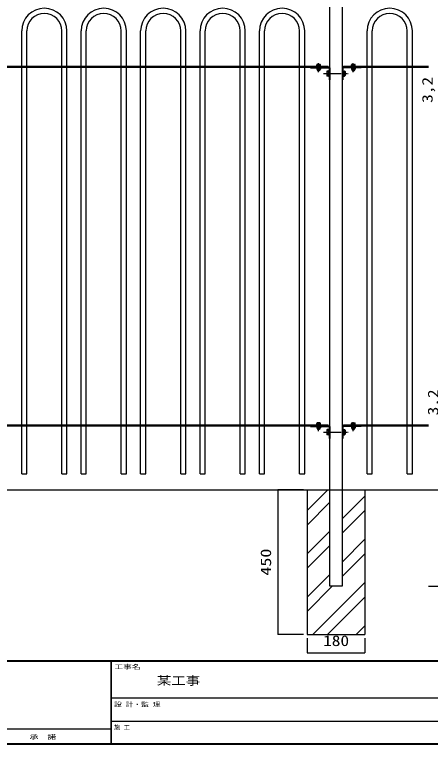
# Model space of a CAD drawing. Units: millimetres, scale not verified. Extents: x -209 to 200, y -148 to 137.
# Drawn here: x -59.9 to 47.9, y -147.5 to 41.9 of the extents above; entities that cross this region are included whole.
import ezdxf
from ezdxf.enums import TextEntityAlignment as Align

# ---------------------------------------------------------------- set-up
doc = ezdxf.new("R2010")
doc.units = ezdxf.units.MM
doc.linetypes.add('CHAIN', pattern=[18.5, 12, -1.5, 3.5, -1.5])
doc.linetypes.add('DASHED_SPACED', pattern=[12, 6, -6])
for name, color, linetype, lineweight in [('0-0', 6, 'Continuous', 25), ('0-1_0', 6, 'Continuous', 25), ('0-2_補助', 5, 'Continuous', 25), ('0-3_縦格子', 6, 'Continuous', 25), ('0-4_横桟', 2, 'Continuous', 25), ('0-5_支柱', 60, 'Continuous', 25), ('0-6_下地', 32, 'Continuous', 25), ('0-7_寸法', 3, 'Continuous', 25), ('0-8_寸法線', 3, 'Continuous', 25), ('0-9_GL', 4, 'Continuous', 25), ('0-A_ｾﾝﾀｰ', 1, 'CHAIN', 25)]:
    doc.layers.add(name, color=color, linetype=linetype, lineweight=lineweight)
doc.styles.add('ＭＳ ゴシック', font='')
doc.styles.add('ＭＳ 明朝', font='')
doc.styles.get('ＭＳ ゴシック').set_extended_font_data('MS Gothic')
doc.styles.get('ＭＳ 明朝').set_extended_font_data('MS Mincho')

# ---------------------------------------------------------------- blocks, each defined once
blk = doc.blocks.new('A$C54DE35E0')
at = {"layer": '0-1_0'}
for p, q in [((0, -368.5), (556.725, -368.5)), ((0.2, -368.7), (556.525, -368.7)), ((235.906, -368.5), (235.906, -399)), ((236.106, -368.5), (236.106, -399)), ((236.106, -382), (541.973, -382)), ((236.106, -390.5), (386.973, -390.5)), ((236.106, -393.5), (0, -393.5)), ((556.525, -398.8), (0.2, -398.8))]:
    blk.add_line(p, q, dxfattribs=at)
blk.add_lwpolyline([(556.725, -399), (0, -399), (0, 0)], dxfattribs=at)
at = {"layer": '0-1_0', "style": 'ＭＳ 明朝'}
for s, width, p in [('工事名\u3000', 1.4, (237.229, -372.052)), ('設 計・監 理  ', 1.25, (237.116, -385.753)), ('承  諾', 1.45, (206.325, -397.561))]:
    blk.add_text(s, height=1.613, dxfattribs=dict(at, width=width)).set_placement(p, align=Align.BOTTOM_LEFT)
blk.add_text('施 工  ', height=1.613, dxfattribs=at).set_placement((237.116, -394.104), align=Align.BOTTOM_LEFT)
blk = doc.blocks.new('XX1')
at = {"layer": '0-9_GL'}
for p, q in [((4959.34, -2584.07), (5023.64, -2519.78)), ((5068.34, -2519.98), (5068.54, -2519.78)), ((5068.34, -2609.78), (5139.34, -2538.78)), ((4959.34, -2628.98), (5030.34, -2557.98)), ((5068.34, -2654.68), (5139.34, -2583.68)), ((4959.34, -2718.78), (5030.34, -2647.78)), ((5068.34, -2744.48), (5139.34, -2673.48)), ((4959.34, -2763.68), (5030.34, -2692.68)), ((5068.34, -2789.38), (5139.34, -2718.38)), ((4959.34, -2853.48), (5030.34, -2782.48)), ((4977.75, -2969.78), (5139.34, -2808.19)), ((4959.34, -2898.38), (5037.95, -2819.78)), ((5022.65, -2969.78), (5139.34, -2853.09)), ((5112.45, -2969.78), (5139.34, -2942.89))]:
    blk.add_line(p, q, dxfattribs=at)
blk = doc.blocks.new('filled_dot')
at = {"color": 0, "linetype": 'Continuous', "lineweight": -2, "const_width": 1.25}
blk.add_lwpolyline([(-0.625, 0, 1), (0.625, 0, 1)], format="xyb", close=True, dxfattribs=at)
blk = doc.blocks.new('Viewport_NO.1')
at = {"layer": '0-2_補助'}
for p in [(5072.54, -2350.78), (5069.34, -2353.98)]:
    blk.add_line(p, (5069.34, -2350.78), dxfattribs=at)
at = {"layer": '0-3_縦格子'}
for p, q in [((4071.39, -2469.78), (4071.39, -1090.23)), ((4087.29, -2469.78), (4087.29, -1090.23)), ((4196.39, -2469.78), (4196.39, -1090.23)), ((4212.29, -2469.78), (4212.29, -1090.23)), ((4256.39, -2469.78), (4256.39, -1090.23)), ((4272.29, -2469.78), (4272.29, -1090.23)), ((4381.39, -2469.78), (4381.39, -1090.23)), ((4397.29, -2469.78), (4397.29, -1090.23)), ((4441.39, -2469.78), (4441.39, -1090.23)), ((4457.29, -2469.78), (4457.29, -1090.23)), ((4566.39, -2469.78), (4566.39, -1090.23)), ((4582.29, -2469.78), (4582.29, -1090.23)), ((4626.39, -2469.78), (4626.39, -1090.23)), ((4642.29, -2469.78), (4642.29, -1090.23)), ((4751.39, -2469.78), (4751.39, -1090.23)), ((4767.29, -2469.78), (4767.29, -1090.23)), ((4811.39, -2469.78), (4811.39, -1090.23)), ((4827.29, -2469.78), (4827.29, -1090.23)), ((4936.39, -2469.78), (4936.39, -1090.23)), ((4952.29, -2469.78), (4952.29, -1090.23)), ((5146.39, -2469.78), (5146.39, -1090.23)), ((5162.29, -2469.78), (5162.29, -1090.23)), ((5271.39, -2469.78), (5271.39, -1090.23)), ((5287.29, -2469.78), (5287.29, -1090.23)), ((4071.39, -2469.78), (4087.29, -2469.78)), ((4196.39, -2469.78), (4212.29, -2469.78)), ((4256.39, -2469.78), (4272.29, -2469.78)), ((4381.39, -2469.78), (4397.29, -2469.78)), ((4441.39, -2469.78), (4457.29, -2469.78)), ((4566.39, -2469.78), (4582.29, -2469.78)), ((4626.39, -2469.78), (4642.29, -2469.78)), ((4751.39, -2469.78), (4767.29, -2469.78)), ((4811.39, -2469.78), (4827.29, -2469.78)), ((4936.39, -2469.78), (4952.29, -2469.78)), ((5146.39, -2469.78), (5162.29, -2469.78)), ((5271.39, -2469.78), (5287.29, -2469.78))]:
    blk.add_line(p, q, dxfattribs=at)
for centre, radius in [((4141.84, -1090.23), 70.45), ((4326.84, -1090.23), 70.45), ((4511.84, -1090.23), 70.45), ((4696.84, -1090.23), 70.45), ((4881.84, -1090.23), 70.45), ((5216.84, -1090.23), 70.45), ((4141.84, -1090.23), 54.55), ((4326.84, -1090.23), 54.55), ((4511.84, -1090.23), 54.55), ((4696.84, -1090.23), 54.55), ((4881.84, -1090.23), 54.55), ((5216.84, -1090.23), 54.55)]:
    blk.add_arc(centre, radius, 0, 180, dxfattribs=at)
at = {"layer": '0-4_横桟'}
for p, q in [((3073.34, -1199.78), (5025.34, -1199.78)), ((3073.34, -1202.98), (5025.34, -1202.98)), ((5025.34, -1202.98), (5025.34, -1199.78)), ((5073.34, -1199.78), (5337.29, -1199.78)), ((5073.34, -1202.98), (5073.34, -1199.78)), ((5073.34, -1202.98), (5337.29, -1202.98)), ((3073.34, -2316.58), (5025.34, -2316.58)), ((5025.34, -2319.78), (5025.34, -2316.58)), ((5073.34, -2316.58), (5337.29, -2316.58)), ((5073.34, -2319.78), (5073.34, -2316.58)), ((3073.34, -2319.78), (5025.34, -2319.78)), ((5073.34, -2319.78), (5337.29, -2319.78))]:
    blk.add_line(p, q, dxfattribs=at)
at = {"layer": '0-5_支柱'}
blk.add_lwpolyline([(5030.34, -1009.78), (5068.34, -1009.78), (5068.34, -2819.78), (5030.34, -2819.78)], close=True, dxfattribs=at)
at = {"layer": '0-6_下地'}
for p, q in [((4970.34, -1205.18), (4970.34, -1202.98)), ((4970.34, -1202.98), (5028.14, -1202.98)), ((5001.94, -1198.58), (4988.74, -1198.58)), ((5001.94, -1198.58), (4988.74, -1198.58)), ((4988.74, -1199.78), (4988.74, -1198.58)), ((5001.94, -1199.78), (4988.74, -1199.78)), ((4989.44, -1198.58), (4989.44, -1195.47)), ((5001.24, -1198.58), (4989.44, -1198.58)), ((4999.76, -1194.39), (4990.92, -1194.39)), ((4992.4, -1198.58), (4992.4, -1195.47)), ((4998.29, -1198.58), (4998.29, -1195.47)), ((5001.24, -1198.58), (5001.24, -1195.47)), ((5001.94, -1199.78), (5001.94, -1198.58)), ((5128.34, -1202.98), (5070.54, -1202.98)), ((5096.74, -1198.58), (5109.94, -1198.58)), ((5096.74, -1198.58), (5109.94, -1198.58)), ((5096.74, -1199.78), (5096.74, -1198.58)), ((5096.74, -1199.78), (5109.94, -1199.78)), ((5097.44, -1198.58), (5097.44, -1195.47)), ((5097.44, -1198.58), (5109.24, -1198.58)), ((5098.92, -1194.39), (5107.76, -1194.39)), ((5100.4, -1198.58), (5100.4, -1195.47)), ((5106.29, -1198.58), (5106.29, -1195.47)), ((5109.24, -1198.58), (5109.24, -1195.47)), ((5109.94, -1199.78), (5109.94, -1198.58)), ((5128.34, -1205.18), (5128.34, -1202.98)), ((4970.34, -1205.18), (5028.14, -1205.18)), ((4988.74, -1206.38), (4988.74, -1205.18)), ((5001.94, -1205.18), (4988.74, -1205.18)), ((5001.94, -1206.38), (4988.74, -1206.38)), ((4989.44, -1206.38), (4989.44, -1209.49)), ((4989.97, -1206.38), (5000.72, -1206.38)), ((4999.76, -1210.56), (4990.92, -1210.56)), ((4992.34, -1210.56), (4992.34, -1213.48)), ((4992.34, -1213.48), (4992.94, -1214.98)), ((4992.4, -1206.38), (4992.4, -1209.49)), ((4998.29, -1206.38), (4998.29, -1209.49)), ((4998.34, -1210.56), (4998.34, -1213.48)), ((5001.24, -1206.38), (5001.24, -1209.49)), ((5001.94, -1206.38), (5001.94, -1205.18)), ((5020.96, -1217.08), (5020.96, -1228.87)), ((5026.54, -1215.12), (5022.39, -1215.12)), ((5026.54, -1219.05), (5022.39, -1219.05)), ((5026.54, -1226.9), (5022.39, -1226.9)), ((5026.54, -1214.18), (5026.54, -1231.78)), ((5026.54, -1214.18), (5026.54, -1231.78)), ((5028.14, -1214.18), (5026.54, -1214.18)), ((5026.54, -1215.12), (5026.54, -1230.84)), ((5028.14, -1205.18), (5028.14, -1242.98)), ((5028.14, -1214.18), (5028.14, -1231.78)), ((5030.34, -1205.18), (5030.34, -1242.98)), ((5068.34, -1205.18), (5068.34, -1242.98)), ((5128.34, -1205.18), (5070.54, -1205.18)), ((5070.54, -1205.18), (5070.54, -1242.98)), ((5070.54, -1214.18), (5072.14, -1214.18)), ((5070.54, -1214.18), (5070.54, -1231.78)), ((5072.14, -1214.18), (5072.14, -1231.78)), ((5072.14, -1214.18), (5072.14, -1231.78)), ((5072.14, -1215.12), (5072.14, -1230.84)), ((5072.14, -1215.12), (5076.29, -1215.12)), ((5072.14, -1219.05), (5076.29, -1219.05)), ((5072.14, -1226.9), (5076.29, -1226.9)), ((5077.72, -1217.08), (5077.72, -1228.87)), ((5096.74, -1206.38), (5096.74, -1205.18)), ((5096.74, -1205.18), (5109.94, -1205.18)), ((5096.74, -1206.38), (5109.94, -1206.38)), ((5097.44, -1206.38), (5097.44, -1209.49)), ((5108.72, -1206.38), (5097.97, -1206.38)), ((5098.92, -1210.56), (5107.76, -1210.56)), ((5100.34, -1210.56), (5100.34, -1213.48)), ((5100.4, -1206.38), (5100.4, -1209.49)), ((5106.34, -1213.48), (5105.74, -1214.98)), ((5106.29, -1206.38), (5106.29, -1209.49)), ((5106.34, -1210.56), (5106.34, -1213.48)), ((5109.24, -1206.38), (5109.24, -1209.49)), ((5109.94, -1206.38), (5109.94, -1205.18)), ((5026.54, -1230.84), (5022.39, -1230.84)), ((5028.14, -1231.78), (5026.54, -1231.78)), ((5030.34, -1242.98), (5028.14, -1242.98)), ((5068.34, -1242.98), (5070.54, -1242.98)), ((5070.54, -1231.78), (5072.14, -1231.78)), ((5072.14, -1230.84), (5076.29, -1230.84)), ((5001.94, -2315.38), (4988.74, -2315.38)), ((5001.94, -2315.38), (4988.74, -2315.38)), ((4988.74, -2316.58), (4988.74, -2315.38)), ((5001.94, -2316.58), (4988.74, -2316.58)), ((4989.44, -2315.38), (4989.44, -2312.27)), ((5001.24, -2315.38), (4989.44, -2315.38)), ((4999.76, -2311.19), (4990.92, -2311.19)), ((4992.4, -2315.38), (4992.4, -2312.27)), ((4998.29, -2315.38), (4998.29, -2312.27)), ((5001.24, -2315.38), (5001.24, -2312.27)), ((5001.94, -2316.58), (5001.94, -2315.38)), ((5096.74, -2315.38), (5109.94, -2315.38)), ((5096.74, -2315.38), (5109.94, -2315.38)), ((5096.74, -2316.58), (5096.74, -2315.38)), ((5096.74, -2316.58), (5109.94, -2316.58)), ((5097.44, -2315.38), (5097.44, -2312.27)), ((5097.44, -2315.38), (5109.24, -2315.38)), ((5098.92, -2311.19), (5107.76, -2311.19)), ((5100.4, -2315.38), (5100.4, -2312.27)), ((5106.29, -2315.38), (5106.29, -2312.27)), ((5109.24, -2315.38), (5109.24, -2312.27)), ((5109.94, -2316.58), (5109.94, -2315.38)), ((4970.34, -2321.98), (4970.34, -2319.78)), ((4970.34, -2319.78), (5028.14, -2319.78)), ((4970.34, -2321.98), (5028.14, -2321.98)), ((4988.74, -2323.18), (4988.74, -2321.98)), ((5001.94, -2321.98), (4988.74, -2321.98)), ((5001.94, -2323.18), (4988.74, -2323.18)), ((4989.44, -2323.18), (4989.44, -2326.29)), ((4989.97, -2323.18), (5000.72, -2323.18)), ((4999.76, -2327.36), (4990.92, -2327.36)), ((4992.34, -2327.36), (4992.34, -2330.28)), ((4992.34, -2330.28), (4992.94, -2331.78)), ((4992.4, -2323.18), (4992.4, -2326.29)), ((4998.29, -2323.18), (4998.29, -2326.29)), ((4998.34, -2327.36), (4998.34, -2330.28)), ((5001.24, -2323.18), (5001.24, -2326.29)), ((5001.94, -2323.18), (5001.94, -2321.98)), ((5020.96, -2333.88), (5020.96, -2345.67)), ((5026.54, -2331.92), (5022.39, -2331.92)), ((5026.54, -2335.85), (5022.39, -2335.85)), ((5026.54, -2330.98), (5026.54, -2348.58)), ((5026.54, -2330.98), (5026.54, -2348.58)), ((5028.14, -2330.98), (5026.54, -2330.98)), ((5026.54, -2331.92), (5026.54, -2347.64)), ((5028.14, -2321.98), (5028.14, -2359.78)), ((5028.14, -2330.98), (5028.14, -2348.58)), ((5030.34, -2321.98), (5030.34, -2359.78)), ((5068.34, -2321.98), (5068.34, -2359.78)), ((5128.34, -2319.78), (5070.54, -2319.78)), ((5128.34, -2321.98), (5070.54, -2321.98)), ((5070.54, -2321.98), (5070.54, -2359.78)), ((5070.54, -2330.98), (5072.14, -2330.98)), ((5070.54, -2330.98), (5070.54, -2348.58)), ((5072.14, -2330.98), (5072.14, -2348.58)), ((5072.14, -2330.98), (5072.14, -2348.58)), ((5072.14, -2331.92), (5072.14, -2347.64)), ((5072.14, -2331.92), (5076.29, -2331.92)), ((5072.14, -2335.85), (5076.29, -2335.85)), ((5077.72, -2333.88), (5077.72, -2345.67)), ((5096.74, -2323.18), (5096.74, -2321.98)), ((5096.74, -2321.98), (5109.94, -2321.98)), ((5096.74, -2323.18), (5109.94, -2323.18)), ((5097.44, -2323.18), (5097.44, -2326.29)), ((5108.72, -2323.18), (5097.97, -2323.18)), ((5098.92, -2327.36), (5107.76, -2327.36)), ((5100.34, -2327.36), (5100.34, -2330.28)), ((5100.4, -2323.18), (5100.4, -2326.29)), ((5106.34, -2330.28), (5105.74, -2331.78)), ((5106.29, -2323.18), (5106.29, -2326.29)), ((5106.34, -2327.36), (5106.34, -2330.28)), ((5109.24, -2323.18), (5109.24, -2326.29)), ((5109.94, -2323.18), (5109.94, -2321.98)), ((5128.34, -2321.98), (5128.34, -2319.78)), ((5026.54, -2343.7), (5022.39, -2343.7)), ((5026.54, -2347.64), (5022.39, -2347.64)), ((5028.14, -2348.58), (5026.54, -2348.58)), ((5030.34, -2359.78), (5028.14, -2359.78)), ((5068.34, -2359.78), (5070.54, -2359.78)), ((5070.54, -2348.58), (5072.14, -2348.58)), ((5072.14, -2343.7), (5076.29, -2343.7)), ((5072.14, -2347.64), (5076.29, -2347.64))]:
    blk.add_line(p, q, dxfattribs=at)
at = {"layer": '0-6_下地', "linetype": 'DASHED_SPACED'}
for p, q in [((4992.34, -1205.38), (4992.34, -1198.58)), ((4998.34, -1205.38), (4998.34, -1198.58)), ((5100.34, -1205.38), (5100.34, -1198.58)), ((5106.34, -1205.38), (5106.34, -1198.58)), ((4992.34, -2323.18), (4992.34, -2316.38)), ((4998.34, -2323.18), (4998.34, -2316.38)), ((5100.34, -2323.18), (5100.34, -2316.38)), ((5106.34, -2323.18), (5106.34, -2316.38))]:
    blk.add_line(p, q, dxfattribs=at)
at = {"layer": '0-6_下地'}
for points in [[(4998.34, -1213.48), (4997.74, -1214.98), (4992.94, -1214.98)], [(5100.34, -1213.48), (5100.94, -1214.98), (5105.74, -1214.98)], [(4998.34, -2330.28), (4997.74, -2331.78), (4992.94, -2331.78)], [(5100.34, -2330.28), (5100.94, -2331.78), (5105.74, -2331.78)]]:
    blk.add_lwpolyline(points, dxfattribs=at)
for centre, radius, start, end in [((4990.92, -1195.94), 1.55, 17.74657, 162.25343), ((4995.34, -1198.96), 4.57, 49.83207, 130.16793), ((4999.76, -1195.94), 1.55, 17.74657, 162.25343), ((5028.14, -1205.18), 2.2, 0, 90), ((5070.54, -1205.18), 2.2, 90, 180), ((5098.92, -1195.94), 1.55, 17.74657, 162.25343), ((5103.34, -1198.96), 4.57, 49.83207, 130.16793), ((5107.76, -1195.94), 1.55, 17.74657, 162.25343), ((4990.92, -1209.02), 1.55, 197.74657, 342.25343), ((4995.34, -1206), 4.57, 229.83207, 310.16793), ((4999.76, -1209.02), 1.55, 197.74657, 342.25343), ((5023.02, -1217.08), 2.06, 107.74657, 252.25343), ((5027.05, -1222.98), 6.09, 139.83207, 220.16793), ((5023.02, -1228.87), 2.06, 107.74657, 252.25343), ((5075.66, -1217.08), 2.06, 287.74657, 72.25343), ((5071.64, -1222.98), 6.09, 319.83207, 40.16793), ((5075.66, -1228.87), 2.06, 287.74657, 72.25343), ((5098.92, -1209.02), 1.55, 197.74657, 342.25343), ((5103.34, -1206), 4.57, 229.83207, 310.16793), ((5107.76, -1209.02), 1.55, 197.74657, 342.25343), ((4990.92, -2312.74), 1.55, 17.74657, 162.25343), ((4995.34, -2315.76), 4.57, 49.83207, 130.16793), ((4999.76, -2312.74), 1.55, 17.74657, 162.25343), ((5098.92, -2312.74), 1.55, 17.74657, 162.25343), ((5103.34, -2315.76), 4.57, 49.83207, 130.16793), ((5107.76, -2312.74), 1.55, 17.74657, 162.25343), ((4990.92, -2325.82), 1.55, 197.74657, 342.25343), ((4995.34, -2322.8), 4.57, 229.83207, 310.16793), ((4999.76, -2325.82), 1.55, 197.74657, 342.25343), ((5023.02, -2333.88), 2.06, 107.74657, 252.25343), ((5027.05, -2339.78), 6.09, 139.83207, 220.16793), ((5028.14, -2321.98), 2.2, 0, 90), ((5070.54, -2321.98), 2.2, 90, 180), ((5075.66, -2333.88), 2.06, 287.74657, 72.25343), ((5071.64, -2339.78), 6.09, 319.83207, 40.16793), ((5098.92, -2325.82), 1.55, 197.74657, 342.25343), ((5103.34, -2322.8), 4.57, 229.83207, 310.16793), ((5107.76, -2325.82), 1.55, 197.74657, 342.25343), ((5023.02, -2345.67), 2.06, 107.74657, 252.25343), ((5075.66, -2345.67), 2.06, 287.74657, 72.25343)]:
    blk.add_arc(centre, radius, start, end, dxfattribs=at)
at = {"layer": '0-7_寸法'}
for p, q in [((4868.82, -2519.78), (4868.82, -2969.78)), ((4948.09, -2519.78), (4868.82, -2519.78)), ((5337.29, -2519.78), (5562.4, -2519.78)), ((4948.09, -2969.78), (4868.82, -2969.78)), ((4959.34, -2981.03), (4959.34, -3026.94)), ((5139.34, -2981.03), (5139.34, -3026.94)), ((4959.34, -3026.94), (5139.34, -3026.94))]:
    blk.add_line(p, q, dxfattribs=at)
at = {"layer": '0-8_寸法線'}
for p, q in [((5337.29, -2519.78), (5437.08, -2519.78)), ((5337.29, -2819.78), (5437.08, -2819.78))]:
    blk.add_line(p, q, dxfattribs=at)
at = {"layer": '0-9_GL'}
for p, q in [((2845.98, -2519.78), (6055.73, -2519.78)), ((4959.34, -2519.78), (4959.34, -2969.78)), ((5139.34, -2519.78), (5139.34, -2969.78)), ((4959.34, -2969.78), (5139.34, -2969.78))]:
    blk.add_line(p, q, dxfattribs=at)
at = {"layer": '0-A_ｾﾝﾀｰ'}
for p, q in [((4995.34, -1218.73), (4995.34, -1190.92)), ((4995.34, -1218.73), (4995.34, -1190.92)), ((5103.34, -1218.73), (5103.34, -1190.92)), ((5103.34, -1218.73), (5103.34, -1190.92)), ((5010.96, -1222.98), (5087.72, -1222.98)), ((4995.34, -2336.53), (4995.34, -2308.72)), ((4995.34, -2336.53), (4995.34, -2308.72)), ((5103.34, -2336.53), (5103.34, -2308.72)), ((5103.34, -2336.53), (5103.34, -2308.72)), ((5010.96, -2339.79), (5087.72, -2339.79))]:
    blk.add_line(p, q, dxfattribs=at)
at = {"layer": '0-0', "xscale": 8.555155, "yscale": 8.555155}
blk.add_blockref('A$C54DE35E0', (2330.4, 101.4), dxfattribs=at)
at = {"layer": '0-7_寸法', "xscale": 0.3, "yscale": 0.3}
for p, rotation in [((4868.82, -2519.78), 90), ((4868.82, -2969.78), 270), ((4959.34, -3026.94), 180)]:
    blk.add_blockref('filled_dot', p, dxfattribs=dict(at, rotation=rotation))
blk.add_blockref('filled_dot', (5139.34, -3026.94), dxfattribs=at)
at = {"layer": '0-9_GL'}
blk.add_blockref('XX1', (0, 0), dxfattribs=at)
at = {"layer": '0-1_0', "color": 7, "style": 'ＭＳ ゴシック', "width": 1.25}
blk.add_text('某工事', height=26.34, dxfattribs=at).set_placement((4492.2, -3134.64), align=Align.BOTTOM_LEFT)
at = {"layer": '0-7_寸法', "style": 'ＭＳ ゴシック'}
for s, width, p in [('3,2', 1.2, (5360.2, -1314.23)), ('3,2', 1.2, (5378.01, -2287.33)), ('450', 1.25, (4857.57, -2786.58))]:
    blk.add_text(s, height=32.99, rotation=90, dxfattribs=dict(at, width=width)).set_placement(p, align=Align.BOTTOM_LEFT)
at = {"layer": '0-7_寸法', "style": 'ＭＳ ゴシック', "width": 1.2}
blk.add_text('180', height=32.99, dxfattribs=at).set_placement((5009.48, -3015.69), align=Align.BOTTOM_LEFT)

msp = doc.modelspace()

# ---------------------------------------------------------------- block references
at = {"layer": '0-0', "xscale": 0.08333333, "yscale": 0.08333333}
msp.add_blockref('Viewport_NO.1', (-397.363, 128.527), dxfattribs=at)

doc.saveas('drawing.dxf')
